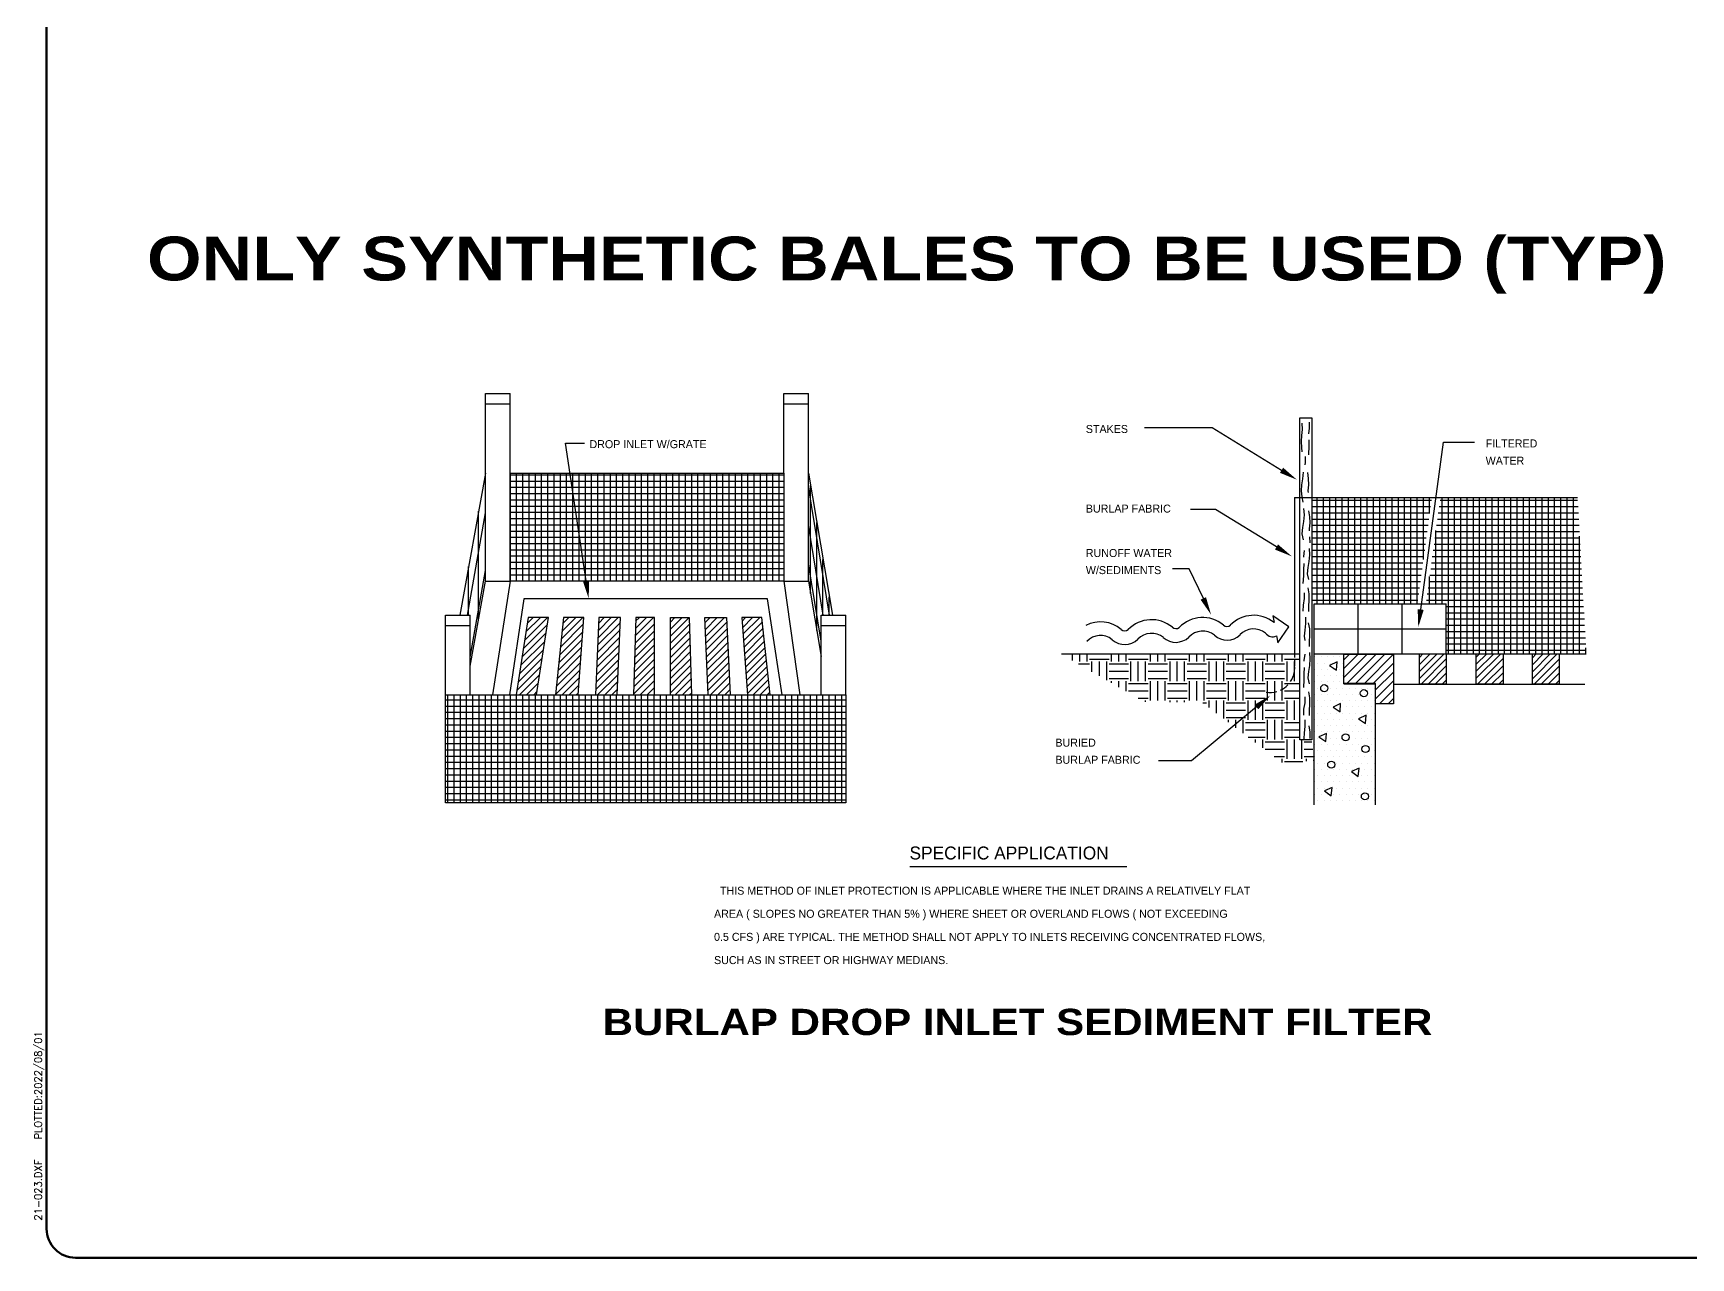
# Paper-space layout 'ESC' of a CAD drawing. Header units: feet, sheet in inches. Extents: x -1.2 to 33.8, y 0.1 to 22.9.
# Drawn here: x 0.08 to 11.42, y 0.08 to 8.46 of the extents above; entities that cross this region are included whole.
import ezdxf
from ezdxf.enums import TextEntityAlignment as Align

# ---------------------------------------------------------------- set-up
doc = ezdxf.new("R2010")
doc.units = ezdxf.units.FT
doc.header["$MEASUREMENT"] = 0
doc.layers.add('Border', color=118, linetype='Continuous', lineweight=70)
doc.layers.add('Date Stamp', color=7, linetype='Continuous')
doc.layers.add('TBLK', color=7, linetype='Continuous')
doc.styles.add('LEROY', font='leroy.shx')
doc.styles.add('ROMAND', font='ariblk.ttf')
doc.styles.add('ROMANS - Civil', font='romans.shx', dxfattribs={"height": 0.1})

# ---------------------------------------------------------------- blocks, each defined once
blk = doc.blocks.new('ESC DET')
at = {"layer": 'TBLK'}
for p, q in [((4.829, 5.219), (4.829, 6.502)), ((4.829, 6.502), (4.998, 6.502)), ((4.998, 5.957), (4.998, 6.502)), ((6.87, 6.502), (7.039, 6.502)), ((6.87, 5.957), (6.87, 6.502)), ((7.039, 5.219), (7.039, 6.502)), ((4.829, 6.433), (4.998, 6.433)), ((6.87, 6.433), (7.039, 6.433)), ((9.801, 6.269), (9.337, 6.269)), ((10.275, 5.977), (9.801, 6.269)), ((10.401, 6.336), (10.483, 6.336)), ((10.401, 4.133), (10.401, 6.336)), ((10.416, 6.257), (10.412, 6.216)), ((10.414, 6.299), (10.416, 6.257)), ((10.463, 6.265), (10.46, 6.227)), ((10.464, 6.306), (10.463, 6.265)), ((10.483, 6.336), (10.483, 4.133)), ((5.518, 5.22), (5.376, 6.163)), ((5.376, 6.163), (5.506, 6.163)), ((10.412, 6.216), (10.409, 6.175)), ((10.409, 6.175), (10.411, 6.133)), ((10.411, 6.133), (10.414, 6.105)), ((10.462, 6.144), (10.459, 6.083)), ((10.462, 6.186), (10.462, 6.144)), ((11.227, 5.025), (11.382, 6.171)), ((11.382, 6.171), (11.595, 6.171)), ((10.436, 6.031), (10.435, 6.015)), ((10.436, 6.073), (10.436, 6.031)), ((4.829, 5.957), (4.654, 4.985)), ((4.998, 5.219), (4.998, 5.957)), ((4.998, 5.957), (6.87, 5.957)), ((4.998, 5.947), (6.87, 5.947)), ((4.998, 5.904), (6.87, 5.904)), ((5, 5.219), (5, 5.957)), ((5.043, 5.219), (5.043, 5.957)), ((5.086, 5.219), (5.086, 5.957)), ((5.129, 5.219), (5.129, 5.957)), ((5.172, 5.219), (5.172, 5.957)), ((5.214, 5.219), (5.214, 5.957)), ((5.257, 5.219), (5.257, 5.957)), ((5.3, 5.219), (5.3, 5.957)), ((5.343, 5.219), (5.343, 5.957)), ((5.385, 5.219), (5.385, 5.957)), ((5.428, 5.219), (5.428, 5.957)), ((5.471, 5.219), (5.471, 5.957)), ((5.514, 5.219), (5.514, 5.957)), ((5.556, 5.219), (5.556, 5.957)), ((5.599, 5.219), (5.599, 5.957)), ((5.642, 5.219), (5.642, 5.957)), ((5.685, 5.219), (5.685, 5.957)), ((5.727, 5.219), (5.727, 5.957)), ((5.77, 5.219), (5.77, 5.957)), ((5.813, 5.219), (5.813, 5.957)), ((5.856, 5.219), (5.856, 5.957)), ((5.898, 5.219), (5.898, 5.957)), ((5.941, 5.219), (5.941, 5.957)), ((5.984, 5.219), (5.984, 5.957)), ((6.027, 5.219), (6.027, 5.957)), ((6.069, 5.219), (6.069, 5.957)), ((6.112, 5.219), (6.112, 5.957)), ((6.155, 5.219), (6.155, 5.957)), ((6.198, 5.219), (6.198, 5.957)), ((6.241, 5.219), (6.241, 5.957)), ((6.283, 5.219), (6.283, 5.957)), ((6.326, 5.219), (6.326, 5.957)), ((6.369, 5.219), (6.369, 5.957)), ((6.412, 5.219), (6.412, 5.957)), ((6.454, 5.219), (6.454, 5.957)), ((6.497, 5.219), (6.497, 5.957)), ((6.54, 5.219), (6.54, 5.957)), ((6.583, 5.219), (6.583, 5.957)), ((6.625, 5.219), (6.625, 5.957)), ((6.668, 5.219), (6.668, 5.957)), ((6.711, 5.219), (6.711, 5.957)), ((6.754, 5.219), (6.754, 5.957)), ((6.796, 5.219), (6.796, 5.957)), ((6.839, 5.219), (6.839, 5.957)), ((6.87, 5.957), (6.87, 5.219)), ((7.039, 5.957), (7.203, 4.985)), ((10.419, 5.92), (10.412, 5.878)), ((10.422, 5.964), (10.419, 5.92)), ((10.452, 5.963), (10.457, 5.921)), ((10.457, 5.921), (10.46, 5.879)), ((4.998, 5.861), (6.87, 5.861)), ((4.998, 5.818), (6.87, 5.818)), ((7.183, 4.985), (7.039, 5.864)), ((7.053, 5.135), (7.053, 5.873)), ((10.364, 5.792), (10.364, 4.697)), ((10.364, 5.792), (12.299, 5.792)), ((10.412, 5.878), (10.41, 5.837)), ((10.41, 5.837), (10.414, 5.795)), ((10.414, 5.795), (10.42, 5.76)), ((10.46, 5.879), (10.455, 5.838)), ((10.455, 5.838), (10.457, 5.825)), ((10.518, 5.058), (10.518, 5.792)), ((10.561, 5.058), (10.561, 5.792)), ((10.604, 5.059), (10.604, 5.792)), ((10.647, 5.059), (10.647, 5.792)), ((10.689, 5.06), (10.689, 5.792)), ((10.732, 5.061), (10.732, 5.792)), ((10.775, 5.061), (10.775, 5.792)), ((10.818, 5.062), (10.818, 5.792)), ((10.86, 5.062), (10.86, 5.792)), ((10.903, 5.063), (10.903, 5.792)), ((10.946, 5.064), (10.946, 5.792)), ((10.989, 5.064), (10.989, 5.792)), ((11.031, 5.065), (11.031, 5.792)), ((11.074, 5.065), (11.074, 5.792)), ((11.117, 5.066), (11.117, 5.792)), ((11.16, 5.067), (11.16, 5.792)), ((11.202, 5.067), (11.202, 5.792)), ((11.245, 5.367), (11.245, 5.792)), ((11.288, 5.683), (11.288, 5.792)), ((11.331, 5.781), (11.331, 5.792)), ((11.373, 5.063), (11.373, 5.792)), ((11.416, 4.721), (11.416, 5.792)), ((11.459, 4.721), (11.459, 5.792)), ((11.502, 4.721), (11.502, 5.792)), ((11.545, 4.721), (11.545, 5.792)), ((11.587, 4.721), (11.587, 5.792)), ((11.63, 4.721), (11.63, 5.792)), ((11.673, 4.721), (11.673, 5.792)), ((11.716, 4.721), (11.716, 5.792)), ((11.758, 4.721), (11.758, 5.792)), ((11.801, 4.721), (11.801, 5.792)), ((11.844, 4.721), (11.844, 5.792)), ((11.887, 4.721), (11.887, 5.792)), ((11.929, 4.721), (11.929, 5.792)), ((11.972, 4.721), (11.972, 5.792)), ((12.015, 4.721), (12.015, 5.792)), ((12.058, 4.721), (12.058, 5.792)), ((12.1, 4.721), (12.1, 5.792)), ((12.143, 4.721), (12.143, 5.792)), ((12.186, 4.721), (12.186, 5.792)), ((12.229, 4.721), (12.229, 5.792)), ((12.271, 4.721), (12.271, 5.792)), ((4.706, 4.985), (4.829, 5.686)), ((4.782, 4.959), (4.782, 5.697)), ((4.998, 5.775), (6.87, 5.775)), ((4.998, 5.733), (6.87, 5.733)), ((4.998, 5.69), (6.87, 5.69)), ((9.823, 5.71), (9.653, 5.71)), ((10.241, 5.453), (9.823, 5.71)), ((10.426, 5.715), (10.429, 5.673)), ((10.429, 5.673), (10.426, 5.627)), ((10.46, 5.701), (10.465, 5.659)), ((10.482, 5.687), (11.289, 5.687)), ((10.483, 5.772), (11.3, 5.772)), ((10.483, 5.73), (11.294, 5.73)), ((11.347, 5.687), (12.305, 5.687)), ((11.353, 5.73), (12.303, 5.73)), ((11.359, 5.772), (12.3, 5.772)), ((4.998, 5.647), (6.87, 5.647)), ((4.998, 5.604), (6.87, 5.604)), ((4.998, 5.562), (6.87, 5.562)), ((7.14, 4.985), (7.039, 5.601)), ((7.096, 4.881), (7.096, 5.62)), ((10.419, 5.585), (10.414, 5.542)), ((10.426, 5.627), (10.419, 5.585)), ((10.468, 5.617), (10.463, 5.576)), ((10.463, 5.576), (10.464, 5.563)), ((10.465, 5.659), (10.468, 5.617)), ((10.482, 5.644), (11.283, 5.644)), ((10.482, 5.601), (11.277, 5.601)), ((10.482, 5.559), (11.271, 5.559)), ((11.33, 5.559), (12.312, 5.559)), ((11.331, 5.063), (11.331, 5.566)), ((11.335, 5.601), (12.31, 5.601)), ((11.341, 5.644), (12.308, 5.644)), ((4.998, 5.519), (6.87, 5.519)), ((4.998, 5.476), (6.87, 5.476)), ((10.414, 5.542), (10.423, 5.502)), ((10.467, 5.521), (10.469, 5.48)), ((10.482, 5.516), (11.265, 5.516)), ((10.482, 5.473), (11.26, 5.473)), ((11.318, 5.473), (12.317, 5.473)), ((11.324, 5.516), (12.315, 5.516)), ((12.314, 4.721), (12.314, 5.527)), ((4.998, 5.433), (6.87, 5.433)), ((4.998, 5.391), (6.87, 5.391)), ((4.998, 5.348), (6.87, 5.348)), ((7.126, 4.808), (7.039, 5.337)), ((7.138, 4.985), (7.138, 5.366)), ((10.425, 5.388), (10.424, 5.383)), ((10.427, 5.339), (10.424, 5.297)), ((10.43, 5.429), (10.425, 5.388)), ((10.462, 5.354), (10.455, 5.313)), ((10.465, 5.4), (10.462, 5.354)), ((10.463, 5.442), (10.465, 5.4)), ((10.481, 5.388), (11.248, 5.388)), ((10.481, 5.345), (11.242, 5.345)), ((10.482, 5.43), (11.254, 5.43)), ((11.301, 5.345), (12.324, 5.345)), ((11.306, 5.388), (12.322, 5.388)), ((11.312, 5.43), (12.32, 5.43)), ((4.714, 4.985), (4.714, 5.318)), ((4.725, 4.698), (4.829, 5.292)), ((4.725, 4.637), (4.829, 5.219)), ((4.829, 5.219), (4.998, 5.219)), ((4.998, 5.219), (4.878, 4.441)), ((4.998, 5.305), (6.87, 5.305)), ((4.998, 5.262), (6.87, 5.262)), ((4.998, 5.22), (6.87, 5.22)), ((5.462, 5.219), (4.998, 5.219)), ((6.456, 5.219), (5.462, 5.219)), ((6.87, 5.219), (6.456, 5.219)), ((6.87, 5.219), (7.039, 5.219)), ((6.87, 5.219), (6.981, 4.441)), ((7.039, 5.219), (7.126, 4.702)), ((9.643, 5.303), (9.529, 5.303)), ((9.74, 5.1), (9.643, 5.303)), ((10.424, 5.255), (10.421, 5.202)), ((10.424, 5.297), (10.424, 5.255)), ((10.455, 5.313), (10.45, 5.269)), ((10.45, 5.269), (10.46, 5.229)), ((10.481, 5.302), (11.236, 5.302)), ((10.481, 5.259), (11.231, 5.259)), ((10.481, 5.217), (11.225, 5.217)), ((11.283, 5.217), (12.332, 5.217)), ((11.288, 5.063), (11.288, 5.251)), ((11.289, 5.259), (12.329, 5.259)), ((11.295, 5.302), (12.327, 5.302)), ((7.181, 4.985), (7.181, 5.112)), ((10.43, 5.14), (10.43, 5.099)), ((10.455, 5.174), (10.462, 5.132)), ((10.462, 5.132), (10.462, 5.088)), ((10.481, 5.174), (11.219, 5.174)), ((10.481, 5.131), (11.213, 5.131)), ((11.272, 5.131), (12.336, 5.131)), ((11.278, 5.174), (12.334, 5.174)), ((5.093, 5.097), (4.993, 4.441)), ((6.759, 5.097), (5.093, 5.097)), ((6.86, 4.441), (6.759, 5.097)), ((10.422, 5.055), (10.42, 5.013)), ((10.43, 5.099), (10.422, 5.055)), ((10.462, 5.088), (10.46, 5.046)), ((10.46, 5.046), (10.46, 5.012)), ((10.48, 5.088), (11.207, 5.088)), ((10.498, 5.063), (11.402, 5.063)), ((10.498, 4.721), (10.498, 5.063)), ((10.8, 4.721), (10.8, 5.063)), ((11.101, 4.721), (11.101, 5.063)), ((11.266, 5.088), (12.339, 5.088)), ((11.402, 4.721), (11.402, 5.063)), ((11.402, 5.046), (12.341, 5.046)), ((11.402, 5.003), (12.344, 5.003)), ((4.556, 4.441), (4.556, 4.985)), ((4.556, 4.985), (4.725, 4.985)), ((4.556, 4.916), (4.725, 4.916)), ((4.725, 4.441), (4.725, 4.985)), ((5.121, 4.97), (5.04, 4.441)), ((5.088, 4.756), (5.252, 4.92)), ((5.097, 4.813), (5.253, 4.97)), ((5.106, 4.871), (5.205, 4.97)), ((5.114, 4.928), (5.156, 4.97)), ((5.26, 4.97), (5.121, 4.97)), ((5.179, 4.441), (5.26, 4.97)), ((5.363, 4.97), (5.308, 4.441)), ((5.342, 4.767), (5.499, 4.924)), ((5.348, 4.821), (5.496, 4.97)), ((5.353, 4.875), (5.448, 4.97)), ((5.359, 4.929), (5.4, 4.97)), ((5.502, 4.97), (5.363, 4.97)), ((5.463, 4.441), (5.502, 4.97)), ((5.606, 4.97), (5.582, 4.441)), ((5.595, 4.73), (5.75, 4.885)), ((5.597, 4.78), (5.753, 4.936)), ((5.6, 4.831), (5.738, 4.97)), ((5.602, 4.882), (5.69, 4.97)), ((5.604, 4.932), (5.641, 4.97)), ((5.754, 4.97), (5.606, 4.97)), ((5.731, 4.441), (5.754, 4.97)), ((5.858, 4.97), (5.843, 4.441)), ((5.852, 4.744), (5.986, 4.879)), ((5.853, 4.794), (5.986, 4.927)), ((5.854, 4.844), (5.98, 4.97)), ((5.856, 4.894), (5.932, 4.97)), ((5.857, 4.944), (5.883, 4.97)), ((5.986, 4.97), (5.858, 4.97)), ((5.986, 4.441), (5.986, 4.97)), ((6.095, 4.97), (6.222, 4.97)), ((6.095, 4.441), (6.095, 4.97)), ((6.095, 4.842), (6.222, 4.97)), ((6.095, 4.891), (6.174, 4.97)), ((6.095, 4.939), (6.125, 4.97)), ((6.095, 4.794), (6.224, 4.923)), ((6.095, 4.746), (6.225, 4.876)), ((6.222, 4.97), (6.238, 4.441)), ((6.331, 4.97), (6.479, 4.97)), ((6.354, 4.441), (6.331, 4.97)), ((6.332, 4.935), (6.367, 4.97)), ((6.334, 4.889), (6.415, 4.97)), ((6.336, 4.842), (6.464, 4.97)), ((6.339, 4.796), (6.481, 4.938)), ((6.341, 4.75), (6.483, 4.892)), ((6.479, 4.97), (6.503, 4.441)), ((6.583, 4.97), (6.622, 4.441)), ((6.721, 4.97), (6.583, 4.97)), ((6.585, 4.945), (6.609, 4.97)), ((6.588, 4.9), (6.657, 4.97)), ((6.591, 4.855), (6.706, 4.97)), ((6.595, 4.81), (6.725, 4.94)), ((6.598, 4.765), (6.729, 4.896)), ((6.777, 4.441), (6.721, 4.97)), ((7.126, 4.441), (7.126, 4.985)), ((7.126, 4.985), (7.294, 4.985)), ((7.126, 4.916), (7.294, 4.916)), ((7.294, 4.441), (7.294, 4.985)), ((10.216, 4.982), (10.224, 4.936)), ((10.324, 4.906), (10.216, 4.982)), ((10.249, 4.797), (10.324, 4.906)), ((10.433, 4.884), (10.43, 4.842)), ((10.438, 4.928), (10.433, 4.884)), ((10.438, 4.972), (10.438, 4.928)), ((10.458, 4.934), (10.465, 4.892)), ((10.465, 4.892), (10.465, 4.848)), ((10.498, 4.892), (11.402, 4.892)), ((11.402, 4.96), (12.346, 4.96)), ((11.402, 4.917), (12.348, 4.917)), ((5.07, 4.642), (5.235, 4.806)), ((5.079, 4.699), (5.243, 4.863)), ((5.325, 4.605), (5.487, 4.767)), ((5.331, 4.659), (5.491, 4.819)), ((5.336, 4.713), (5.495, 4.871)), ((5.591, 4.629), (5.746, 4.784)), ((5.593, 4.679), (5.748, 4.835)), ((5.849, 4.645), (5.986, 4.782)), ((5.85, 4.695), (5.986, 4.831)), ((6.095, 4.697), (6.227, 4.829)), ((6.095, 4.649), (6.228, 4.782)), ((6.343, 4.703), (6.485, 4.846)), ((6.345, 4.657), (6.487, 4.799)), ((6.601, 4.72), (6.734, 4.853)), ((6.605, 4.675), (6.738, 4.809)), ((6.608, 4.63), (6.743, 4.765)), ((10.24, 4.844), (10.249, 4.797)), ((10.43, 4.842), (10.433, 4.813)), ((10.465, 4.848), (10.463, 4.806)), ((10.463, 4.806), (10.463, 4.772)), ((11.402, 4.874), (12.351, 4.874)), ((11.402, 4.832), (12.353, 4.832)), ((11.402, 4.789), (12.356, 4.789)), ((12.357, 4.721), (12.357, 4.763)), ((5.053, 4.528), (5.217, 4.692)), ((5.062, 4.585), (5.226, 4.749)), ((5.313, 4.497), (5.479, 4.662)), ((5.319, 4.551), (5.483, 4.715)), ((5.586, 4.527), (5.741, 4.683)), ((5.588, 4.578), (5.744, 4.733)), ((5.846, 4.545), (5.986, 4.685)), ((5.847, 4.595), (5.986, 4.734)), ((6.095, 4.601), (6.229, 4.735)), ((6.095, 4.552), (6.231, 4.688)), ((6.347, 4.611), (6.489, 4.753)), ((6.349, 4.564), (6.491, 4.707)), ((6.351, 4.518), (6.493, 4.66)), ((6.611, 4.585), (6.748, 4.721)), ((6.615, 4.54), (6.752, 4.678)), ((10.396, 4.719), (8.77, 4.719)), ((8.845, 4.676), (8.845, 4.719)), ((8.887, 4.652), (8.962, 4.652)), ((8.895, 4.669), (8.895, 4.719)), ((8.945, 4.669), (8.945, 4.719)), ((8.962, 4.685), (9.095, 4.685)), ((8.978, 4.599), (8.978, 4.669)), ((9.029, 4.571), (9.029, 4.669)), ((9.079, 4.542), (9.079, 4.669)), ((9.095, 4.652), (9.229, 4.652)), ((9.112, 4.669), (9.112, 4.719)), ((9.162, 4.669), (9.162, 4.719)), ((9.212, 4.669), (9.212, 4.719)), ((9.229, 4.685), (9.362, 4.685)), ((9.245, 4.535), (9.245, 4.669)), ((9.295, 4.535), (9.295, 4.669)), ((9.345, 4.535), (9.345, 4.669)), ((9.362, 4.652), (9.495, 4.652)), ((9.379, 4.669), (9.379, 4.719)), ((9.429, 4.669), (9.429, 4.719)), ((9.479, 4.669), (9.479, 4.719)), ((9.495, 4.685), (9.629, 4.685)), ((9.512, 4.535), (9.512, 4.669)), ((9.562, 4.535), (9.562, 4.669)), ((9.612, 4.535), (9.612, 4.669)), ((9.629, 4.652), (9.762, 4.652)), ((9.646, 4.669), (9.646, 4.719)), ((9.696, 4.669), (9.696, 4.719)), ((9.746, 4.669), (9.746, 4.719)), ((9.762, 4.685), (9.896, 4.685)), ((9.779, 4.535), (9.779, 4.669)), ((9.829, 4.535), (9.829, 4.669)), ((9.879, 4.535), (9.879, 4.669)), ((9.896, 4.652), (10.029, 4.652)), ((9.912, 4.669), (9.912, 4.719)), ((9.962, 4.669), (9.962, 4.719)), ((10.012, 4.669), (10.012, 4.719)), ((10.029, 4.685), (10.163, 4.685)), ((10.046, 4.535), (10.046, 4.669)), ((10.096, 4.535), (10.096, 4.669)), ((10.146, 4.535), (10.146, 4.669)), ((10.163, 4.652), (10.296, 4.652)), ((10.179, 4.669), (10.179, 4.719)), ((10.229, 4.669), (10.229, 4.719)), ((10.279, 4.669), (10.279, 4.719)), ((10.296, 4.685), (10.396, 4.685)), ((10.313, 4.535), (10.313, 4.669)), ((10.363, 4.535), (10.363, 4.669)), ((10.364, 4.68), (10.364, 4.638)), ((10.433, 4.718), (10.428, 4.676)), ((10.428, 4.676), (10.428, 4.671)), ((10.466, 4.73), (10.469, 4.688)), ((10.469, 4.688), (10.466, 4.642)), ((10.498, 4.721), (12.359, 4.721)), ((10.498, 3.688), (10.498, 4.721)), ((10.502, 4.701), (10.502, 4.701)), ((10.523, 4.658), (10.523, 4.658)), ((10.545, 4.701), (10.545, 4.701)), ((10.566, 4.658), (10.566, 4.658)), ((10.587, 4.701), (10.587, 4.701)), ((10.655, 4.666), (10.603, 4.642)), ((10.609, 4.658), (10.609, 4.658)), ((10.63, 4.701), (10.63, 4.701)), ((10.65, 4.61), (10.655, 4.666)), ((10.652, 4.658), (10.652, 4.658)), ((10.673, 4.701), (10.673, 4.701)), ((10.694, 4.658), (10.694, 4.658)), ((10.7, 4.517), (10.7, 4.721)), ((10.7, 4.68), (10.74, 4.72)), ((10.7, 4.62), (10.8, 4.72)), ((10.701, 4.56), (10.861, 4.72)), ((10.701, 4.519), (10.701, 4.72)), ((10.701, 4.72), (11.04, 4.72)), ((10.721, 4.519), (10.921, 4.72)), ((10.781, 4.519), (10.981, 4.72)), ((10.842, 4.519), (11.04, 4.718)), ((10.902, 4.519), (11.04, 4.658)), ((11.04, 4.72), (11.04, 4.38)), ((11.219, 4.697), (11.242, 4.721)), ((11.219, 4.649), (11.291, 4.721)), ((11.219, 4.6), (11.339, 4.721)), ((11.219, 4.552), (11.387, 4.721)), ((11.219, 4.721), (11.402, 4.721)), ((11.219, 4.513), (11.219, 4.721)), ((11.229, 4.513), (11.402, 4.687)), ((11.402, 4.746), (12.358, 4.746)), ((11.402, 4.721), (11.402, 4.513)), ((11.607, 4.699), (11.629, 4.721)), ((11.607, 4.65), (11.678, 4.721)), ((11.607, 4.602), (11.726, 4.721)), ((11.607, 4.554), (11.774, 4.721)), ((11.607, 4.721), (11.791, 4.721)), ((11.607, 4.513), (11.607, 4.721)), ((11.616, 4.513), (11.791, 4.689)), ((11.791, 4.721), (11.791, 4.513)), ((11.991, 4.55), (12.161, 4.721)), ((11.991, 4.598), (12.113, 4.721)), ((11.991, 4.647), (12.065, 4.721)), ((11.991, 4.695), (12.016, 4.721)), ((11.991, 4.721), (12.174, 4.721)), ((11.991, 4.513), (11.991, 4.721)), ((12.003, 4.513), (12.174, 4.685)), ((12.174, 4.721), (12.174, 4.513)), ((5.044, 4.47), (5.208, 4.635)), ((5.063, 4.441), (5.2, 4.577)), ((5.308, 4.443), (5.475, 4.61)), ((5.354, 4.441), (5.471, 4.558)), ((5.584, 4.477), (5.739, 4.632)), ((5.596, 4.441), (5.737, 4.581)), ((5.843, 4.445), (5.986, 4.589)), ((5.844, 4.495), (5.986, 4.637)), ((5.887, 4.441), (5.986, 4.54)), ((6.095, 4.504), (6.232, 4.641)), ((6.095, 4.455), (6.233, 4.594)), ((6.128, 4.441), (6.235, 4.547)), ((6.353, 4.472), (6.495, 4.614)), ((6.37, 4.441), (6.497, 4.568)), ((6.618, 4.495), (6.757, 4.634)), ((6.621, 4.45), (6.762, 4.59)), ((6.661, 4.441), (6.766, 4.546)), ((9.095, 4.602), (9.229, 4.602)), ((9.095, 4.552), (9.229, 4.552)), ((9.362, 4.602), (9.495, 4.602)), ((9.362, 4.552), (9.495, 4.552)), ((9.629, 4.602), (9.762, 4.602)), ((9.629, 4.552), (9.762, 4.552)), ((9.896, 4.602), (10.029, 4.602)), ((9.896, 4.552), (10.029, 4.552)), ((10.163, 4.602), (10.296, 4.602)), ((10.163, 4.552), (10.296, 4.552)), ((10.428, 4.544), (10.425, 4.49)), ((10.43, 4.627), (10.428, 4.585)), ((10.428, 4.585), (10.428, 4.544)), ((10.459, 4.601), (10.454, 4.557)), ((10.454, 4.557), (10.464, 4.517)), ((10.466, 4.642), (10.459, 4.601)), ((10.502, 4.615), (10.502, 4.615)), ((10.523, 4.572), (10.523, 4.572)), ((10.545, 4.615), (10.545, 4.615)), ((10.566, 4.572), (10.566, 4.572)), ((10.587, 4.615), (10.587, 4.615)), ((10.603, 4.642), (10.65, 4.61)), ((10.609, 4.572), (10.609, 4.572)), ((10.63, 4.615), (10.63, 4.615)), ((10.652, 4.572), (10.652, 4.572)), ((10.673, 4.615), (10.673, 4.615)), ((10.694, 4.572), (10.694, 4.572)), ((10.917, 4.474), (11.04, 4.597)), ((10.917, 4.413), (11.04, 4.537)), ((11.277, 4.513), (11.402, 4.639)), ((11.325, 4.513), (11.402, 4.59)), ((11.374, 4.513), (11.402, 4.542)), ((11.664, 4.513), (11.791, 4.64)), ((11.712, 4.513), (11.791, 4.592)), ((11.761, 4.513), (11.791, 4.543)), ((12.051, 4.513), (12.174, 4.636)), ((12.099, 4.513), (12.174, 4.588)), ((12.148, 4.513), (12.174, 4.54)), ((4.556, 3.702), (4.556, 4.441)), ((4.556, 4.441), (7.294, 4.441)), ((4.573, 3.702), (4.573, 4.441)), ((4.616, 3.702), (4.616, 4.441)), ((4.658, 3.702), (4.658, 4.441)), ((4.701, 3.702), (4.701, 4.441)), ((4.744, 3.702), (4.744, 4.441)), ((4.787, 3.702), (4.787, 4.441)), ((4.829, 3.702), (4.829, 4.441)), ((4.872, 3.702), (4.872, 4.441)), ((4.915, 3.702), (4.915, 4.441)), ((4.958, 3.702), (4.958, 4.441)), ((5, 3.702), (5, 4.441)), ((5.043, 3.702), (5.043, 4.441)), ((5.086, 3.702), (5.086, 4.441)), ((5.111, 4.441), (5.191, 4.52)), ((5.129, 3.702), (5.129, 4.441)), ((5.16, 4.441), (5.182, 4.463)), ((5.172, 3.702), (5.172, 4.441)), ((5.214, 3.702), (5.214, 4.441)), ((5.257, 3.702), (5.257, 4.441)), ((5.3, 3.702), (5.3, 4.441)), ((5.343, 3.702), (5.343, 4.441)), ((5.385, 3.702), (5.385, 4.441)), ((5.403, 4.441), (5.468, 4.506)), ((5.428, 3.702), (5.428, 4.441)), ((5.451, 4.441), (5.464, 4.453)), ((5.471, 3.702), (5.471, 4.441)), ((5.514, 3.702), (5.514, 4.441)), ((5.556, 3.702), (5.556, 4.441)), ((5.599, 3.702), (5.599, 4.441)), ((5.642, 3.702), (5.642, 4.441)), ((5.645, 4.441), (5.735, 4.531)), ((5.685, 3.702), (5.685, 4.441)), ((5.693, 4.441), (5.732, 4.48)), ((5.727, 3.702), (5.727, 4.441)), ((5.77, 3.702), (5.77, 4.441)), ((5.813, 3.702), (5.813, 4.441)), ((5.856, 3.702), (5.856, 4.441)), ((5.898, 3.702), (5.898, 4.441)), ((5.935, 4.441), (5.986, 4.492)), ((5.941, 3.702), (5.941, 4.441)), ((5.983, 4.441), (5.986, 4.444)), ((5.984, 3.702), (5.984, 4.441)), ((6.027, 3.702), (6.027, 4.441)), ((6.069, 3.702), (6.069, 4.441)), ((6.112, 3.702), (6.112, 4.441)), ((6.155, 3.702), (6.155, 4.441)), ((6.177, 4.441), (6.236, 4.5)), ((6.198, 3.702), (6.198, 4.441)), ((6.225, 4.441), (6.238, 4.453)), ((6.241, 3.702), (6.241, 4.441)), ((6.283, 3.702), (6.283, 4.441)), ((6.326, 3.702), (6.326, 4.441)), ((6.369, 3.702), (6.369, 4.441)), ((6.412, 3.702), (6.412, 4.441)), ((6.419, 4.441), (6.499, 4.521)), ((6.454, 3.702), (6.454, 4.441)), ((6.467, 4.441), (6.501, 4.475)), ((6.497, 3.702), (6.497, 4.441)), ((6.54, 3.702), (6.54, 4.441)), ((6.583, 3.702), (6.583, 4.441)), ((6.625, 3.702), (6.625, 4.441)), ((6.668, 3.702), (6.668, 4.441)), ((6.709, 4.441), (6.771, 4.503)), ((6.711, 3.702), (6.711, 4.441)), ((6.754, 3.702), (6.754, 4.441)), ((6.757, 4.441), (6.775, 4.459)), ((6.796, 3.702), (6.796, 4.441)), ((6.839, 3.702), (6.839, 4.441)), ((6.882, 3.702), (6.882, 4.441)), ((6.925, 3.702), (6.925, 4.441)), ((6.967, 3.702), (6.967, 4.441)), ((7.01, 3.702), (7.01, 4.441)), ((7.053, 3.702), (7.053, 4.441)), ((7.096, 3.702), (7.096, 4.441)), ((7.138, 3.702), (7.138, 4.441)), ((7.181, 3.702), (7.181, 4.441)), ((7.224, 3.702), (7.224, 4.441)), ((7.267, 3.702), (7.267, 4.441)), ((7.294, 4.441), (7.294, 3.702)), ((9.112, 4.523), (9.112, 4.535)), ((9.162, 4.494), (9.162, 4.535)), ((9.212, 4.465), (9.212, 4.535)), ((9.229, 4.519), (9.362, 4.519)), ((9.229, 4.469), (9.362, 4.469)), ((9.379, 4.402), (9.379, 4.535)), ((9.429, 4.402), (9.429, 4.535)), ((9.479, 4.402), (9.479, 4.535)), ((9.495, 4.519), (9.629, 4.519)), ((9.495, 4.469), (9.629, 4.469)), ((9.646, 4.402), (9.646, 4.535)), ((9.696, 4.402), (9.696, 4.535)), ((9.746, 4.402), (9.746, 4.535)), ((9.762, 4.519), (9.896, 4.519)), ((9.762, 4.469), (9.896, 4.469)), ((9.912, 4.402), (9.912, 4.535)), ((9.962, 4.402), (9.962, 4.535)), ((10.012, 4.402), (10.012, 4.535)), ((10.029, 4.519), (10.163, 4.519)), ((10.029, 4.469), (10.163, 4.469)), ((10.179, 4.402), (10.179, 4.535)), ((10.229, 4.402), (10.229, 4.535)), ((10.279, 4.402), (10.279, 4.535)), ((10.296, 4.519), (10.398, 4.519)), ((10.296, 4.469), (10.398, 4.469)), ((10.434, 4.428), (10.434, 4.387)), ((10.459, 4.462), (10.466, 4.42)), ((10.502, 4.53), (10.502, 4.53)), ((10.502, 4.444), (10.502, 4.444)), ((10.523, 4.487), (10.523, 4.487)), ((10.545, 4.53), (10.545, 4.53)), ((10.545, 4.444), (10.545, 4.444)), ((10.566, 4.487), (10.566, 4.487)), ((10.587, 4.53), (10.587, 4.53)), ((10.587, 4.444), (10.587, 4.444)), ((10.609, 4.487), (10.609, 4.487)), ((10.63, 4.53), (10.63, 4.53)), ((10.63, 4.444), (10.63, 4.444)), ((10.652, 4.487), (10.652, 4.487)), ((10.673, 4.53), (10.673, 4.53)), ((10.673, 4.444), (10.673, 4.444)), ((10.694, 4.487), (10.694, 4.487)), ((10.7, 4.517), (10.915, 4.517)), ((10.917, 4.519), (10.701, 4.519)), ((10.716, 4.444), (10.716, 4.444)), ((10.737, 4.487), (10.737, 4.487)), ((10.758, 4.444), (10.758, 4.444)), ((10.78, 4.487), (10.78, 4.487)), ((10.801, 4.444), (10.801, 4.444)), ((10.823, 4.487), (10.823, 4.487)), ((10.844, 4.444), (10.844, 4.444)), ((10.865, 4.487), (10.865, 4.487)), ((10.887, 4.444), (10.887, 4.444)), ((10.908, 4.487), (10.908, 4.487)), ((10.915, 4.517), (10.915, 3.688)), ((10.917, 4.38), (10.917, 4.519)), ((10.944, 4.38), (11.04, 4.476)), ((11.04, 4.513), (12.35, 4.513)), ((11.402, 4.513), (11.219, 4.513)), ((11.791, 4.513), (11.607, 4.513)), ((12.174, 4.513), (11.991, 4.513)), ((4.556, 4.407), (7.294, 4.407)), ((4.556, 4.364), (7.294, 4.364)), ((4.556, 4.322), (7.294, 4.322)), ((9.294, 4.419), (9.362, 4.419)), ((9.345, 4.393), (9.345, 4.402)), ((9.495, 4.419), (9.629, 4.419)), ((9.512, 4.391), (9.512, 4.402)), ((9.562, 4.39), (9.562, 4.402)), ((9.612, 4.39), (9.612, 4.402)), ((10.103, 4.358), (9.658, 3.988)), ((9.736, 4.385), (9.762, 4.385)), ((9.762, 4.419), (9.896, 4.419)), ((9.779, 4.353), (9.779, 4.402)), ((9.829, 4.316), (9.829, 4.402)), ((9.879, 4.278), (9.879, 4.402)), ((9.896, 4.385), (10.029, 4.385)), ((9.896, 4.335), (10.029, 4.335)), ((10.029, 4.419), (10.163, 4.419)), ((10.046, 4.269), (10.046, 4.402)), ((10.096, 4.269), (10.096, 4.402)), ((10.146, 4.269), (10.146, 4.402)), ((10.163, 4.385), (10.296, 4.385)), ((10.163, 4.335), (10.296, 4.335)), ((10.296, 4.419), (10.398, 4.419)), ((10.313, 4.269), (10.313, 4.402)), ((10.363, 4.269), (10.363, 4.402)), ((10.426, 4.343), (10.424, 4.301)), ((10.434, 4.387), (10.426, 4.343)), ((10.466, 4.376), (10.463, 4.334)), ((10.463, 4.334), (10.464, 4.3)), ((10.466, 4.42), (10.466, 4.376)), ((10.502, 4.359), (10.502, 4.359)), ((10.523, 4.401), (10.523, 4.401)), ((10.523, 4.316), (10.523, 4.316)), ((10.545, 4.359), (10.545, 4.359)), ((10.566, 4.401), (10.566, 4.401)), ((10.566, 4.316), (10.566, 4.316)), ((10.587, 4.359), (10.587, 4.359)), ((10.609, 4.401), (10.609, 4.401)), ((10.609, 4.316), (10.609, 4.316)), ((10.679, 4.381), (10.628, 4.357)), ((10.628, 4.357), (10.675, 4.325)), ((10.63, 4.359), (10.63, 4.359)), ((10.652, 4.401), (10.652, 4.401)), ((10.652, 4.316), (10.652, 4.316)), ((10.673, 4.359), (10.673, 4.359)), ((10.675, 4.325), (10.679, 4.381)), ((10.694, 4.401), (10.694, 4.401)), ((10.694, 4.316), (10.694, 4.316)), ((10.716, 4.359), (10.716, 4.359)), ((10.737, 4.401), (10.737, 4.401)), ((10.737, 4.316), (10.737, 4.316)), ((10.758, 4.359), (10.758, 4.359)), ((10.78, 4.401), (10.78, 4.401)), ((10.78, 4.316), (10.78, 4.316)), ((10.801, 4.359), (10.801, 4.359)), ((10.823, 4.401), (10.823, 4.401)), ((10.823, 4.316), (10.823, 4.316)), ((10.844, 4.359), (10.844, 4.359)), ((10.865, 4.401), (10.865, 4.401)), ((10.865, 4.316), (10.865, 4.316)), ((10.887, 4.359), (10.887, 4.359)), ((10.908, 4.401), (10.908, 4.401)), ((10.908, 4.316), (10.908, 4.316)), ((11.04, 4.38), (10.917, 4.38)), ((11.004, 4.38), (11.04, 4.416)), ((4.556, 4.279), (7.294, 4.279)), ((4.556, 4.236), (7.294, 4.236)), ((9.896, 4.285), (10.029, 4.285)), ((9.912, 4.253), (9.912, 4.269)), ((9.962, 4.215), (9.962, 4.269)), ((10.012, 4.178), (10.012, 4.269)), ((10.029, 4.252), (10.163, 4.252)), ((10.029, 4.202), (10.163, 4.202)), ((10.163, 4.285), (10.296, 4.285)), ((10.179, 4.135), (10.179, 4.269)), ((10.229, 4.135), (10.229, 4.269)), ((10.279, 4.135), (10.279, 4.269)), ((10.296, 4.252), (10.4, 4.252)), ((10.296, 4.202), (10.4, 4.202)), ((10.435, 4.224), (10.43, 4.18)), ((10.435, 4.269), (10.435, 4.224)), ((10.462, 4.228), (10.469, 4.185)), ((10.502, 4.273), (10.502, 4.273)), ((10.523, 4.23), (10.523, 4.23)), ((10.545, 4.273), (10.545, 4.273)), ((10.566, 4.23), (10.566, 4.23)), ((10.587, 4.273), (10.587, 4.273)), ((10.609, 4.23), (10.609, 4.23)), ((10.63, 4.273), (10.63, 4.273)), ((10.652, 4.23), (10.652, 4.23)), ((10.673, 4.273), (10.673, 4.273)), ((10.694, 4.23), (10.694, 4.23)), ((10.716, 4.273), (10.716, 4.273)), ((10.737, 4.23), (10.737, 4.23)), ((10.758, 4.273), (10.758, 4.273)), ((10.78, 4.23), (10.78, 4.23)), ((10.801, 4.273), (10.801, 4.273)), ((10.854, 4.301), (10.802, 4.277)), ((10.802, 4.277), (10.849, 4.244)), ((10.823, 4.23), (10.823, 4.23)), ((10.844, 4.273), (10.844, 4.273)), ((10.849, 4.244), (10.854, 4.301)), ((10.865, 4.23), (10.865, 4.23)), ((10.887, 4.273), (10.887, 4.273)), ((10.908, 4.23), (10.908, 4.23)), ((4.556, 4.193), (7.294, 4.193)), ((4.556, 4.151), (7.294, 4.151)), ((4.556, 4.108), (7.294, 4.108)), ((10.047, 4.152), (10.163, 4.152)), ((10.096, 4.115), (10.096, 4.135)), ((10.146, 4.077), (10.146, 4.135)), ((10.163, 4.118), (10.296, 4.118)), ((10.296, 4.152), (10.401, 4.152)), ((10.313, 4.002), (10.313, 4.135)), ((10.363, 4.002), (10.363, 4.135)), ((10.483, 4.133), (10.401, 4.133)), ((10.413, 4.002), (10.413, 4.133)), ((10.43, 4.18), (10.428, 4.139)), ((10.429, 4.118), (10.483, 4.118)), ((10.469, 4.185), (10.469, 4.141)), ((10.469, 4.136), (10.469, 4.133)), ((10.502, 4.187), (10.502, 4.187)), ((10.502, 4.102), (10.502, 4.102)), ((10.523, 4.145), (10.523, 4.145)), ((10.582, 4.177), (10.53, 4.153)), ((10.53, 4.153), (10.577, 4.121)), ((10.545, 4.187), (10.545, 4.187)), ((10.545, 4.102), (10.545, 4.102)), ((10.566, 4.145), (10.566, 4.145)), ((10.577, 4.121), (10.582, 4.177)), ((10.587, 4.187), (10.587, 4.187)), ((10.587, 4.102), (10.587, 4.102)), ((10.609, 4.145), (10.609, 4.145)), ((10.63, 4.187), (10.63, 4.187)), ((10.63, 4.102), (10.63, 4.102)), ((10.652, 4.145), (10.652, 4.145)), ((10.673, 4.187), (10.673, 4.187)), ((10.673, 4.102), (10.673, 4.102)), ((10.694, 4.145), (10.694, 4.145)), ((10.716, 4.187), (10.716, 4.187)), ((10.716, 4.102), (10.716, 4.102)), ((10.737, 4.145), (10.737, 4.145)), ((10.758, 4.187), (10.758, 4.187)), ((10.758, 4.102), (10.758, 4.102)), ((10.78, 4.145), (10.78, 4.145)), ((10.801, 4.187), (10.801, 4.187)), ((10.801, 4.102), (10.801, 4.102)), ((10.823, 4.145), (10.823, 4.145)), ((10.844, 4.187), (10.844, 4.187)), ((10.844, 4.102), (10.844, 4.102)), ((10.865, 4.145), (10.865, 4.145)), ((10.887, 4.187), (10.887, 4.187)), ((10.887, 4.102), (10.887, 4.102)), ((10.908, 4.145), (10.908, 4.145)), ((4.556, 4.065), (7.294, 4.065)), ((4.556, 4.022), (7.294, 4.022)), ((4.556, 3.98), (7.294, 3.98)), ((9.658, 3.988), (9.434, 3.988)), ((10.163, 4.068), (10.296, 4.068)), ((10.224, 4.018), (10.296, 4.018)), ((10.279, 3.977), (10.279, 4.002)), ((10.296, 3.985), (10.42, 3.985)), ((10.429, 4.068), (10.488, 4.068)), ((10.429, 4.018), (10.493, 4.018)), ((10.446, 3.987), (10.446, 4.002)), ((10.496, 3.99), (10.496, 3.995)), ((10.502, 4.016), (10.502, 4.016)), ((10.523, 4.059), (10.523, 4.059)), ((10.523, 3.974), (10.523, 3.974)), ((10.545, 4.016), (10.545, 4.016)), ((10.566, 4.059), (10.566, 4.059)), ((10.566, 3.974), (10.566, 3.974)), ((10.587, 4.016), (10.587, 4.016)), ((10.609, 4.059), (10.609, 4.059)), ((10.609, 3.974), (10.609, 3.974)), ((10.63, 4.016), (10.63, 4.016)), ((10.652, 4.059), (10.652, 4.059)), ((10.652, 3.974), (10.652, 3.974)), ((10.673, 4.016), (10.673, 4.016)), ((10.694, 4.059), (10.694, 4.059)), ((10.694, 3.974), (10.694, 3.974)), ((10.716, 4.016), (10.716, 4.016)), ((10.737, 4.059), (10.737, 4.059)), ((10.737, 3.974), (10.737, 3.974)), ((10.758, 4.016), (10.758, 4.016)), ((10.78, 4.059), (10.78, 4.059)), ((10.78, 3.974), (10.78, 3.974)), ((10.801, 4.016), (10.801, 4.016)), ((10.823, 4.059), (10.823, 4.059)), ((10.823, 3.974), (10.823, 3.974)), ((10.844, 4.016), (10.844, 4.016)), ((10.865, 4.059), (10.865, 4.059)), ((10.865, 3.974), (10.865, 3.974)), ((10.887, 4.016), (10.887, 4.016)), ((10.908, 4.059), (10.908, 4.059)), ((10.908, 3.974), (10.908, 3.974)), ((4.556, 3.937), (7.294, 3.937)), ((4.556, 3.894), (7.294, 3.894)), ((10.502, 3.931), (10.502, 3.931)), ((10.523, 3.888), (10.523, 3.888)), ((10.545, 3.931), (10.545, 3.931)), ((10.566, 3.888), (10.566, 3.888)), ((10.587, 3.931), (10.587, 3.931)), ((10.609, 3.888), (10.609, 3.888)), ((10.63, 3.931), (10.63, 3.931)), ((10.652, 3.888), (10.652, 3.888)), ((10.673, 3.931), (10.673, 3.931)), ((10.694, 3.888), (10.694, 3.888)), ((10.716, 3.931), (10.716, 3.931)), ((10.737, 3.888), (10.737, 3.888)), ((10.805, 3.939), (10.753, 3.915)), ((10.753, 3.915), (10.8, 3.882)), ((10.758, 3.931), (10.758, 3.931)), ((10.78, 3.888), (10.78, 3.888)), ((10.8, 3.882), (10.805, 3.939)), ((10.801, 3.931), (10.801, 3.931)), ((10.823, 3.888), (10.823, 3.888)), ((10.844, 3.931), (10.844, 3.931)), ((10.865, 3.888), (10.865, 3.888)), ((10.887, 3.931), (10.887, 3.931)), ((10.908, 3.888), (10.908, 3.888)), ((4.556, 3.851), (7.294, 3.851)), ((4.556, 3.809), (7.294, 3.809)), ((4.556, 3.766), (7.294, 3.766)), ((10.502, 3.845), (10.502, 3.845)), ((10.502, 3.76), (10.502, 3.76)), ((10.523, 3.803), (10.523, 3.803)), ((10.545, 3.845), (10.545, 3.845)), ((10.545, 3.76), (10.545, 3.76)), ((10.566, 3.803), (10.566, 3.803)), ((10.62, 3.807), (10.569, 3.783)), ((10.569, 3.783), (10.615, 3.75)), ((10.587, 3.845), (10.587, 3.845)), ((10.587, 3.76), (10.587, 3.76)), ((10.609, 3.803), (10.609, 3.803)), ((10.615, 3.75), (10.62, 3.807)), ((10.63, 3.845), (10.63, 3.845)), ((10.63, 3.76), (10.63, 3.76)), ((10.652, 3.803), (10.652, 3.803)), ((10.673, 3.845), (10.673, 3.845)), ((10.673, 3.76), (10.673, 3.76)), ((10.694, 3.803), (10.694, 3.803)), ((10.716, 3.845), (10.716, 3.845)), ((10.716, 3.76), (10.716, 3.76)), ((10.737, 3.803), (10.737, 3.803)), ((10.758, 3.845), (10.758, 3.845)), ((10.758, 3.76), (10.758, 3.76)), ((10.78, 3.803), (10.78, 3.803)), ((10.801, 3.845), (10.801, 3.845)), ((10.801, 3.76), (10.801, 3.76)), ((10.823, 3.803), (10.823, 3.803)), ((10.844, 3.845), (10.844, 3.845)), ((10.844, 3.76), (10.844, 3.76)), ((10.865, 3.803), (10.865, 3.803)), ((10.887, 3.845), (10.887, 3.845)), ((10.887, 3.76), (10.887, 3.76)), ((10.908, 3.803), (10.908, 3.803)), ((4.556, 3.723), (7.294, 3.723)), ((7.294, 3.702), (4.556, 3.702)), ((10.523, 3.717), (10.523, 3.717)), ((10.566, 3.717), (10.566, 3.717)), ((10.609, 3.717), (10.609, 3.717)), ((10.652, 3.717), (10.652, 3.717)), ((10.694, 3.717), (10.694, 3.717)), ((10.737, 3.717), (10.737, 3.717)), ((10.78, 3.717), (10.78, 3.717)), ((10.823, 3.717), (10.823, 3.717)), ((10.865, 3.717), (10.865, 3.717)), ((10.908, 3.717), (10.908, 3.717)), ((7.733, 3.267), (9.216, 3.267))]:
    blk.add_line(p, q, dxfattribs=at)
for centre in [(10.567, 4.486), (10.838, 4.452), (10.713, 4.15), (10.849, 4.07), (10.615, 3.963), (10.845, 3.746)]:
    blk.add_circle(centre, 0.0244, dxfattribs=at)
for centre, radius, start, end in [((9.036, 4.719), 0.221, 49.9273, 117.0889), ((9.203, 4.913), 0.0343, 225.2809, 311.5622), ((9.386, 4.734), 0.221, 49.9273, 136.2085), ((9.552, 4.928), 0.0343, 225.2809, 311.5622), ((9.735, 4.749), 0.221, 49.9273, 136.2085), ((9.735, 4.749), 0.128, 50.8877, 137.169), ((9.902, 4.943), 0.0343, 225.2809, 311.5622), ((10.084, 4.764), 0.221, 50.8877, 136.2085), ((10.084, 4.764), 0.128, 50.8877, 137.169), ((9.036, 4.719), 0.128, 50.8877, 137.169), ((9.203, 4.913), 0.128, 227.7218, 314.0031), ((9.386, 4.734), 0.128, 50.8877, 137.169), ((9.552, 4.928), 0.128, 227.7218, 314.0031), ((9.902, 4.943), 0.128, 227.7218, 314.0031), ((10.214, 4.898), 0.0601, 215.0821, 295.8605), ((10.197, 4.625), 0.168, 326.19, 349.3852), ((10.197, 4.625), 0.168, 357.3974, 4.3269), ((10.197, 4.625), 0.168, 260.2697, 285.5715), ((10.197, 4.625), 0.168, 295.2743, 316.2928)]:
    blk.add_arc(centre, radius, start, end, dxfattribs=at)
for points in [[(10.286, 5.995), (10.264, 5.96), (10.38, 5.913)], [(10.251, 5.47), (10.23, 5.435), (10.346, 5.388)], [(5.538, 5.223), (5.497, 5.217), (5.536, 5.098)], [(9.758, 5.109), (9.721, 5.092), (9.793, 4.989)], [(11.247, 5.022), (11.206, 5.027), (11.21, 4.903)], [(10.09, 4.373), (10.116, 4.342), (10.198, 4.436)]]:
    blk.add_solid(points, dxfattribs=at)
at = {"layer": 'TBLK', "style": 'ROMAND'}
for s, height, p in [('ONLY SYNTHETIC BALES TO BE USED (TYP)', 0.3, (7.711, 7.277)), ('BURLAP DROP INLET SEDIMENT FILTER', 0.18, (8.469, 2.112))]:
    blk.add_text(s, height=height, dxfattribs=at).set_placement(p, align=Align.CENTER)
at = {"layer": 'TBLK', "style": 'LEROY'}
for s, height, p in [('STAKES', 0.0547, (8.936, 6.233)), ('DROP INLET W/GRATE', 0.05473, (5.541, 6.129)), ('FILTERED ', 0.0547, (11.671, 6.134)), ('WATER', 0.0547, (11.671, 6.016)), ('BURLAP FABRIC', 0.05473, (8.936, 5.688)), ('RUNOFF WATER', 0.05473, (8.936, 5.384)), ('W/SEDIMENTS', 0.05473, (8.936, 5.267)), ('BURIED', 0.0547, (8.728, 4.086)), ('BURLAP FABRIC', 0.05473, (8.728, 3.969)), ('SPECIFIC APPLICATION', 0.08858, (7.73, 3.314)), ('  THIS METHOD OF INLET PROTECTION IS APPLICABLE WHERE THE INLET DRAINS A RELATIVELY FLAT', 0.05473, (6.393, 3.073)), ('AREA ( SLOPES NO GREATER THAN 5% ) WHERE SHEET OR OVERLAND FLOWS ( NOT EXCEEDING', 0.05473, (6.393, 2.915)), ('0.5 CFS ) ARE TYPICAL. THE METHOD SHALL NOT APPLY TO INLETS RECEIVING CONCENTRATED FLOWS,', 0.05473, (6.393, 2.757)), ('SUCH AS IN STREET OR HIGHWAY MEDIANS.', 0.05473, (6.393, 2.598))]:
    blk.add_text(s, height=height, dxfattribs=at).set_placement(p)
blk = doc.blocks.new('A$Ca8f96253')
at = {"layer": 'Border'}
blk.add_lwpolyline([(32.803, 11.212), (32.803, -11.212, -0.414214), (32.605, -11.41), (1.498, -11.41, -0.414214), (1.3, -11.212), (1.3, 11.212, -0.414214), (1.498, 11.41), (32.605, 11.41, -0.414214)], format="xyb", close=True, dxfattribs=at)

psp = doc.layouts.new('ESC')

# ---------------------------------------------------------------- block references
psp.add_blockref('ESC DET', (-1.653, -0.509))
at = {"layer": 'TBLK'}
psp.add_blockref('A$Ca8f96253', (-1.125, 11.489), dxfattribs=at)

# ---------------------------------------------------------------- texts
at = {"layer": 'Date Stamp', "insert": (0.159, 0.333), "char_height": 0.05, "attachment_point": 7, "rotation": 90, "style": 'ROMANS - Civil'}
psp.add_mtext('21-023.DXF    PLOTTED:2022/08/01', dxfattribs=at)

doc.saveas('drawing.dxf')
